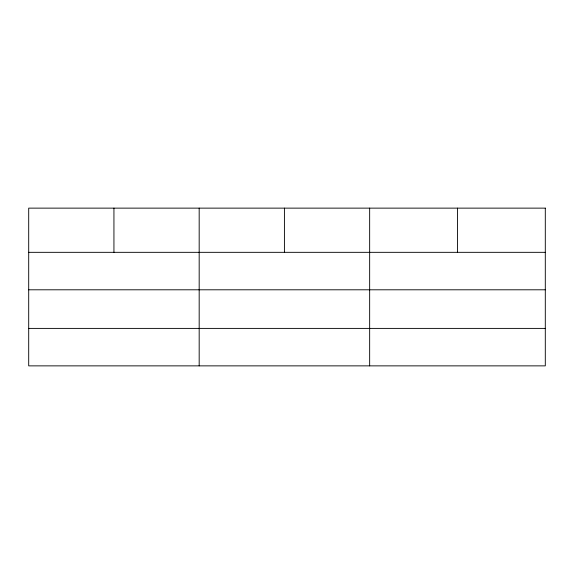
<?xml version="1.0" encoding="UTF-8"?>
<svg xmlns="http://www.w3.org/2000/svg" width="574" height="574" viewBox="0 0 574 574"><rect width="100%" height="100%" fill="white"/><g stroke="black" fill="none" stroke-linecap="round" stroke-linejoin="round"><path stroke-width="0.86" d="M28.7 252.33L545.3 252.33M28.7 289.798L545.3 289.798M28.7 328.4L545.3 328.4M457.478 208.132L457.478 252.33M369.656 208.132L369.656 365.868M284.417 208.132L284.417 252.33M199.178 208.132L199.178 365.868M113.939 208.132L113.939 252.33M545.3 208.132L28.7 208.132L28.7 365.868L545.3 365.868L545.3 208.132"/></g></svg>
